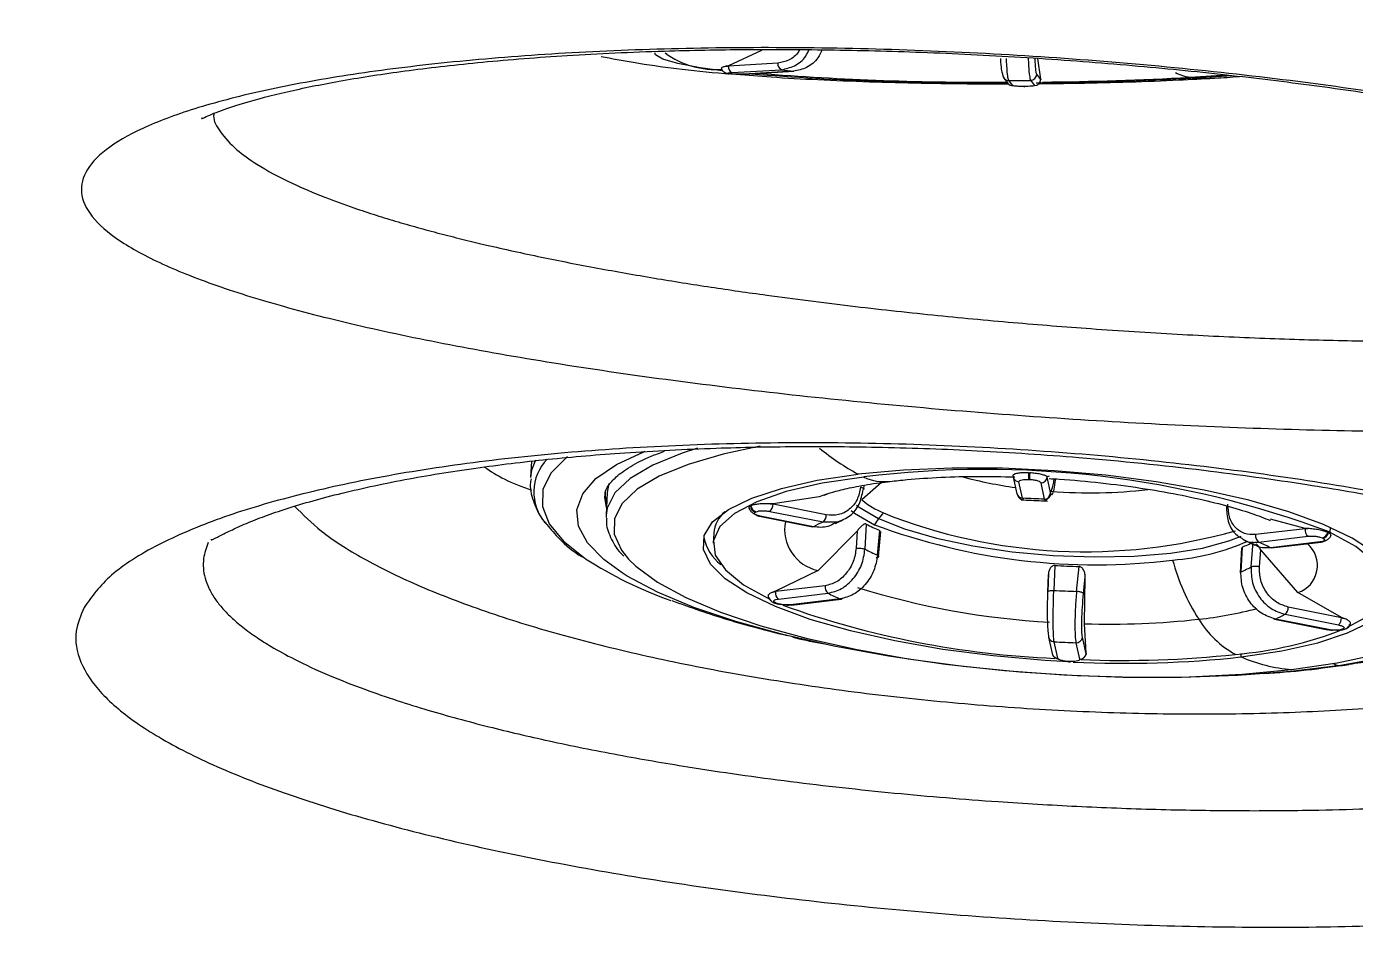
# Model space of a CAD drawing. Extents: x 943 to 1030, y 781 to 934.
# Drawn here: x 986.747 to 989.273, y 879.731 to 881.443 of the extents above; entities that cross this region are included whole.
import ezdxf

# ---------------------------------------------------------------- set-up
doc = ezdxf.new("R2010")
doc.units = 0
doc.header["$MEASUREMENT"] = 0
doc.layers.add('1', color=4, linetype='Continuous')

# ---------------------------------------------------------------- blocks, each defined once
blk = doc.blocks.new('AIRA')
at = {"layer": '1', "color": 3, "linetype": 'Continuous', "lineweight": 25}
for p, q in [((44.9668, 78.2317), (44.9036, 78.2031)), ((44.9036, 78.2031), (44.899, 78.202)), ((44.899, 78.202), (44.9037, 78.2023)), ((44.9037, 78.2023), (44.9036, 78.2031)), ((44.9977, 78.2078), (44.9037, 78.2023)), ((45.4973, 78.1777), (45.4917, 78.217)), ((44.9033, 78.1877), (44.9045, 78.1876)), ((44.906, 78.1875), (44.9045, 78.1876)), ((44.906, 78.1875), (44.9049, 78.1877)), ((44.9102, 78.19), (45.0043, 78.1955)), ((45.0273, 78.1925), (44.9333, 78.187)), ((44.934, 78.187), (44.9333, 78.187)), ((44.934, 78.187), (45.028, 78.1925)), ((45.0273, 78.1925), (45.028, 78.1925)), ((45.4272, 78.1796), (45.4349, 78.1697)), ((45.4442, 78.1652), (45.4366, 78.175)), ((45.4779, 78.1753), (45.4855, 78.1654)), ((45.4973, 78.177), (45.4897, 78.1868)), ((45.4971, 78.1764), (45.4973, 78.1777)), ((45.4973, 78.177), (45.4971, 78.1764)), ((45.4973, 78.1777), (45.4973, 78.177)), ((45.7812, 78.1811), (45.8505, 78.1857)), ((45.7921, 78.1799), (45.8608, 78.1845)), ((45.7921, 78.1799), (45.7921, 78.1817)), ((45.435, 78.1695), (45.4349, 78.1697)), ((45.4652, 78.1635), (45.4673, 78.1636)), ((45.4672, 78.1636), (45.4652, 78.1636)), ((45.4652, 78.1635), (45.4652, 78.1636)), ((45.4672, 78.1636), (45.4673, 78.1636)), ((44.5293, 77.4512), (44.5273, 77.4206)), ((45.445, 77.4239), (45.4452, 77.4255)), ((45.4452, 77.4211), (45.4521, 77.3897)), ((45.4743, 77.4293), (45.4763, 77.4293)), ((45.4744, 77.4169), (45.4764, 77.4168)), ((45.5098, 77.4216), (45.5088, 77.4226)), ((45.5088, 77.4226), (45.5097, 77.4209)), ((45.5097, 77.4209), (45.5098, 77.4216)), ((45.5166, 77.3895), (45.5097, 77.4209)), ((45.5133, 77.423), (45.5098, 77.4216)), ((44.6732, 77.3917), (44.6711, 77.3491)), ((44.6765, 77.409), (44.6732, 77.3917)), ((45.1945, 77.4109), (45.1573, 77.3778)), ((45.161, 77.3985), (45.1616, 77.4056)), ((45.4629, 77.3809), (45.456, 77.4123)), ((45.4972, 77.4104), (45.5041, 77.379)), ((44.6691, 77.3876), (44.6692, 77.3897)), ((44.9455, 77.3662), (44.9464, 77.3667)), ((44.9885, 77.3704), (44.9828, 77.3706)), ((44.9828, 77.3706), (44.9885, 77.3697)), ((45.0763, 77.3834), (44.9885, 77.3704)), ((44.9885, 77.3697), (44.9885, 77.3704)), ((45.0896, 77.3495), (44.9885, 77.3697)), ((45.09, 77.3886), (45.0763, 77.3834)), ((45.0854, 77.3868), (45.0907, 77.3888)), ((45.4645, 77.3791), (45.4629, 77.3809)), ((45.5041, 77.379), (45.5057, 77.3772)), ((44.6711, 77.3491), (44.671, 77.3447)), ((44.9552, 77.3549), (44.9561, 77.3553)), ((44.9625, 77.3468), (45.0636, 77.3266)), ((45.0652, 77.3269), (44.964, 77.3471)), ((44.9825, 77.3561), (45.0836, 77.3359)), ((45.9997, 77.3238), (45.9342, 77.3412)), ((45.1482, 77.3185), (45.0741, 77.2438)), ((45.0836, 77.3359), (45.1109, 77.3363)), ((45.1482, 77.3185), (45.1465, 77.286)), ((45.1657, 77.332), (45.1632, 77.2842)), ((45.1872, 77.2728), (45.1912, 77.3199)), ((45.1892, 77.2702), (45.1933, 77.318)), ((45.9997, 77.3231), (45.9055, 77.3119)), ((46.005, 77.3235), (45.9997, 77.3238)), ((45.9997, 77.3238), (45.9997, 77.3231)), ((45.9997, 77.3231), (46.005, 77.3235)), ((46.043, 77.3161), (46.0441, 77.3156)), ((46.0473, 77.3162), (46.0481, 77.3256)), ((44.8757, 77.3143), (44.8748, 77.2955)), ((45.897, 77.2504), (45.9008, 77.2982)), ((45.9112, 77.2977), (46.0054, 77.3089)), ((46.0283, 77.298), (45.934, 77.2869)), ((45.9362, 77.2865), (46.0304, 77.2976)), ((46.0327, 77.3057), (46.0338, 77.3052)), ((45.8789, 77.2871), (45.8763, 77.2392)), ((45.8802, 77.2881), (45.8776, 77.2409)), ((45.9131, 77.2507), (45.9156, 77.2831)), ((45.9861, 77.2017), (45.9156, 77.2831)), ((45.0741, 77.2438), (44.9931, 77.2043)), ((45.5241, 77.2534), (45.5221, 77.2059)), ((45.5656, 77.2039), (45.5701, 77.2513)), ((45.0873, 77.2147), (44.993, 77.2035)), ((45.5117, 77.2352), (45.5104, 77.2029)), ((45.5121, 77.239), (45.5106, 77.2033)), ((45.5787, 77.1997), (45.5817, 77.2319)), ((45.5807, 77.1426), (45.5817, 77.2319)), ((44.9931, 77.2043), (44.9883, 77.2028)), ((44.9883, 77.2028), (44.993, 77.2035)), ((44.993, 77.2035), (44.9931, 77.2043)), ((44.9988, 77.1894), (45.093, 77.2006)), ((45.1158, 77.1897), (45.0216, 77.1785)), ((45.0238, 77.1781), (45.118, 77.1893)), ((46.0691, 77.1547), (45.9861, 77.2017)), ((44.9889, 77.1829), (44.9901, 77.1824)), ((44.9944, 77.1817), (44.9933, 77.1823)), ((46.069, 77.1539), (45.9679, 77.1741)), ((45.5837, 77.0864), (45.5807, 77.1426)), ((45.9419, 77.1513), (46.043, 77.1311)), ((46.0446, 77.1314), (45.9434, 77.1515)), ((45.9619, 77.1605), (46.063, 77.1403)), ((46.0691, 77.1547), (46.069, 77.1539)), ((46.069, 77.1539), (46.0741, 77.1527)), ((46.0741, 77.1527), (46.0691, 77.1547)), ((45.5121, 77.1172), (45.5191, 77.0858)), ((45.5836, 77.0856), (45.5767, 77.117)), ((46.0718, 77.1326), (46.0709, 77.1321)), ((46.0769, 77.1328), (46.0778, 77.1333)), ((45.5298, 77.077), (45.5229, 77.1084)), ((45.5642, 77.1065), (45.5711, 77.0751)), ((45.5527, 77.0706), (45.5506, 77.0707)), ((45.5509, 77.0702), (45.5529, 77.0701)), ((45.5531, 77.0704), (45.5544, 77.0706)), ((45.5708, 77.0748), (45.5717, 77.0752)), ((45.5834, 77.084), (45.5837, 77.0864)), ((45.5836, 77.0856), (45.5834, 77.084)), ((45.5837, 77.0864), (45.5836, 77.0856)), ((45.878, 77.0794), (45.8784, 77.0858))]:
    blk.add_line(p, q, dxfattribs=at)
at = {"layer": '1', "color": 3, "linetype": 'Continuous', "lineweight": 25, "flags": 128}
for points in [[(44.8919, 78.1936), (44.8497, 78.1993), (44.8075, 78.207), (44.7791, 78.2153), (44.7651, 78.2238), (44.7636, 78.2277)], [(44.7016, 77.2393), (44.667, 77.2644), (44.6359, 77.2963), (44.6186, 77.3281), (44.6156, 77.3593), (44.6267, 77.3896), (44.6519, 77.4183), (44.6907, 77.445), (44.7426, 77.4694), (44.7456, 77.4706)], [(44.845, 77.476), (44.8156, 77.4666), (44.7598, 77.4439), (44.7171, 77.4186), (44.688, 77.3911), (44.6731, 77.362), (44.6711, 77.3491)], [(44.9638, 77.4797), (44.8934, 77.4648), (44.8269, 77.4454), (44.7722, 77.4231), (44.7302, 77.3982), (44.7016, 77.3713), (44.687, 77.3426), (44.6865, 77.3129), (44.7002, 77.2824), (44.7138, 77.2655)], [(44.537, 77.4534), (44.5295, 77.4343), (44.5273, 77.4206)], [(44.598, 77.4598), (44.5954, 77.4577), (44.5663, 77.4284), (44.5511, 77.3975), (44.55, 77.3655), (44.5631, 77.3327), (44.5901, 77.2997), (44.6306, 77.267), (44.6319, 77.2661)], [(45.5508, 77.0703), (45.5052, 77.0729), (45.4071, 77.0814), (45.3113, 77.0938), (45.2201, 77.1098), (45.1355, 77.1289), (45.0593, 77.1508), (44.9933, 77.1751), (44.9389, 77.201), (44.8974, 77.2281), (44.8697, 77.2558), (44.8563, 77.2834), (44.8576, 77.3104), (44.8737, 77.336), (44.904, 77.3598), (44.9479, 77.3813), (45.0045, 77.3998), (45.0725, 77.4151), (45.1503, 77.4268)], [(45.1611, 77.4214), (45.0821, 77.4094), (45.0137, 77.3936), (44.9576, 77.3743), (44.9152, 77.352), (44.8875, 77.3273), (44.8753, 77.3007), (44.8788, 77.273), (44.898, 77.2447), (44.9323, 77.2167), (44.981, 77.1896)], [(45.878, 77.0794), (45.9558, 77.0911), (46.0238, 77.1064), (46.0804, 77.125), (46.1244, 77.1464), (46.1547, 77.1702), (46.1707, 77.1959), (46.172, 77.2228), (46.1587, 77.2504), (46.1309, 77.2781), (46.0894, 77.3052), (46.035, 77.3312), (45.969, 77.3554), (45.8928, 77.3773), (45.8082, 77.3965), (45.717, 77.4124), (45.6212, 77.4248), (45.5231, 77.4334), (45.4248, 77.4379), (45.3285, 77.4383), (45.2363, 77.4346), (45.1503, 77.4268)], [(44.6694, 77.3931), (44.6694, 77.3853), (44.6721, 77.3696)], [(44.6718, 77.3637), (44.6689, 77.383), (44.6691, 77.3876)], [(45.147, 77.3679), (45.1524, 77.3638), (45.1891, 77.3425)], [(45.1367, 77.358), (45.1435, 77.3526), (45.1811, 77.3308)], [(45.1891, 77.3425), (45.2386, 77.3226), (45.2991, 77.3051), (45.3682, 77.2905), (45.4432, 77.2795), (45.5212, 77.2724), (45.5994, 77.2695), (45.6746, 77.2709), (45.7439, 77.2766), (45.8048, 77.2864), (45.8549, 77.2998), (45.8781, 77.309)], [(46.3379, 77.3447), (46.367, 77.3232), (46.3981, 77.2913), (46.4154, 77.2595), (46.4184, 77.2283), (46.4073, 77.198), (46.3821, 77.1693), (46.3433, 77.1426), (46.2914, 77.1182), (46.2273, 77.0966), (46.1521, 77.0781), (46.0668, 77.063)], [(45.0652, 77.3269), (45.0642, 77.3266), (45.0636, 77.3266)], [(46.0802, 77.1357), (46.1131, 77.1538), (46.1408, 77.1785), (46.153, 77.2051), (46.1495, 77.2328), (46.1303, 77.261), (46.096, 77.2891), (46.0473, 77.3162)], [(44.7138, 77.2655), (44.7279, 77.2518), (44.7691, 77.2217), (44.823, 77.1924), (44.8888, 77.1645), (44.9653, 77.1385), (45.0512, 77.1149), (45.1451, 77.094), (45.2453, 77.0761), (45.3501, 77.0617), (45.4578, 77.0509), (45.5664, 77.044), (45.6742, 77.0409), (45.7793, 77.0419), (45.8799, 77.0469), (45.9742, 77.0558)], [(45.9362, 77.2865), (45.9353, 77.2865), (45.934, 77.2869)], [(46.0668, 77.063), (45.9728, 77.0516), (45.8716, 77.0439), (45.7649, 77.0402), (45.6543, 77.0406), (45.5414, 77.0449), (45.4282, 77.0531), (45.3164, 77.0651), (45.2078, 77.0808), (45.104, 77.0998), (45.0068, 77.1218), (44.9176, 77.1466), (44.8378, 77.1737), (44.7688, 77.2026), (44.7115, 77.2331), (44.7016, 77.2393)], [(45.0238, 77.1781), (45.0229, 77.1781), (45.0216, 77.1785)], [(45.9742, 77.0558), (46.0607, 77.0684), (46.1378, 77.0845), (46.2043, 77.1039), (46.2591, 77.1262), (46.3011, 77.1511), (46.3277, 77.1756)], [(46.0446, 77.1314), (46.0436, 77.1311), (46.043, 77.1311)], [(45.5509, 77.0702), (45.5508, 77.0703), (45.5506, 77.0707)], [(45.5527, 77.0706), (45.5528, 77.0702), (45.5529, 77.0701), (45.5531, 77.0704)]]:
    blk.add_lwpolyline(points, dxfattribs=at)
at = {"layer": '1', "color": 3, "linetype": 'Continuous', "lineweight": 25}
for centre, radius, start, end in [((44.8797, 78.359), 0.1632, 233.7942, 274.3323), ((44.9153, 78.2007), 0.0118, 171.8855, 244.3492), ((45.0094, 78.2062), 0.0118, 171.8844, 244.3487), ((44.9044, 78.1958), 0.00817, 242.4774, 273.2958), ((45.3894, 83.6335), 5.4636, 265.3621, 270.4895), ((45.3989, 83.7116), 5.5401, 265.4827, 270.3675), ((45.1447, 79.1861), 1.0005, 261.9336, 263.2663), ((45.4365, 78.1867), 0.0117, 181.4934, 270.4403), ((45.4242, 83.7805), 5.6055, 270.1261, 270.5484), ((45.4778, 78.1871), 0.0119, 270.3537, 358.4057), ((45.4854, 78.1773), 0.0119, 270.3537, 358.4039), ((45.4431, 84.4855), 6.3153, 270.41406, 273.16846), ((45.4431, 84.2897), 6.118, 270.53855, 273.1671), ((45.7977, 78.2815), 0.1018, 244.1099, 260.6581), ((45.8128, 78.4483), 0.2693, 265.6024, 273.2031), ((45.4441, 78.1769), 0.0117, 219.0521, 270.4041), ((45.363, 77.8211), 0.448, 230.3386, 241.6574), ((44.6234, 77.3928), 0.0896, 135.5707, 221.0781), ((45.3917, 75.5778), 1.858, 69.3355, 97.1269), ((45.201, 77.5063), 0.0938, 244.89, 276.0644), ((45.5597, 78.2083), 0.8143, 255.0978, 262.2227), ((45.4563, 77.4236), 0.0113, 178.5205, 268.5804), ((45.5457, 77.4235), 0.0716, 175.3562, 185.3608), ((45.5477, 77.4235), 0.0716, 175.3562, 185.3608), ((45.4979, 77.4223), 0.0119, 266.6252, 353.3712), ((45.5917, 78.2807), 0.8895, 265.2033, 277.062), ((44.9582, 77.3673), 0.0128, 184.9215, 256.374), ((44.9592, 77.3678), 0.0128, 184.9215, 256.374), ((44.9705, 77.3695), 0.018, 311.8086, 0.5388), ((45.2848, 77.5424), 0.2082, 232.2555, 245.4186), ((45.4632, 77.3923), 0.0114, 193.0695, 268.4272), ((45.4014, 75.5974), 1.7846, 86.6984, 88.0241), ((45.5048, 77.3909), 0.0119, 266.6252, 353.3731), ((44.9375, 77.3085), 0.0621, 131.2221, 174.5582), ((44.963, 77.349), 0.00221, 231.1817, 299.564), ((45.0716, 77.3493), 0.018, 311.8089, 0.5396), ((45.3047, 77.2538), 0.1457, 142.5168, 148.0774), ((45.3008, 77.2568), 0.1408, 136.8326, 142.5227), ((45.5821, 78.3164), 1.037, 248.2692, 285.9674), ((45.0901, 77.3216), 0.0795, 168.9028, 258.3859), ((45.1701, 77.1351), 0.2186, 113.3046, 118.6814), ((45.3264, 77.6359), 0.3437, 242.1325, 246.8343), ((45.6022, 78.457), 1.2024, 249.4957, 276.9667), ((46.0149, 77.321), 0.0153, 172.2851, 231.9869), ((46.0301, 77.3185), 0.013, 281.2023, 349.5113), ((46.0313, 77.318), 0.013, 281.2023, 349.5113), ((44.9397, 77.3226), 0.0843, 190.4346, 233.2494), ((45.714, 77.7003), 0.4381, 274.4638, 293.8857), ((45.8102, 77.4578), 0.1836, 292.4207, 299.5653), ((45.9207, 77.3098), 0.0153, 172.2842, 231.9867), ((45.7464, 76.923), 0.4094, 62.714, 66.2527), ((45.9689, 77.2534), 0.0545, 288.4862, 49.1281), ((46.03, 77.3013), 0.00372, 242.6222, 297.2897), ((45.0565, 77.929), 0.7872, 237.3559, 250.5458), ((45.3231, 77.5885), 0.3437, 242.261, 246.7057), ((45.6161, 78.7491), 1.4985, 266.4808, 268.2417), ((46.1292, 77.3642), 0.3942, 194.7977, 212.7251), ((45.807, 77.4104), 0.1836, 292.6161, 299.3696), ((45.1025, 77.2127), 0.0153, 172.2841, 231.9867), ((45.0082, 77.2015), 0.0153, 172.2851, 231.9869), ((45.2807, 77.5644), 0.4094, 242.714, 246.2527), ((45.1175, 77.1935), 0.00417, 246.1905, 329.1868), ((45.5908, 78.6154), 1.4717, 252.5437, 267.0157), ((45.6128, 78.7018), 1.4986, 266.5289, 268.1936), ((44.9922, 77.1899), 0.00767, 234.9151, 277.5961), ((44.9934, 77.1895), 0.00779, 244.8125, 277.375), ((45.5957, 78.8168), 1.7415, 250.255, 267.6438), ((45.7125, 77.9268), 0.7804, 276.2543, 284.5709), ((45.9498, 77.174), 0.018, 311.8089, 0.5395), ((45.6304, 78.6513), 1.5095, 268.112, 276.3579), ((45.961, 77.252), 0.1921, 211.6778, 240.7384), ((45.9423, 77.1538), 0.00249, 199.8177, 296.0331), ((45.8569, 77.3523), 0.2186, 293.3046, 298.6814), ((46.051, 77.1538), 0.018, 311.8086, 0.5388), ((45.5232, 77.1197), 0.0113, 178.5185, 268.5805), ((45.5649, 77.1184), 0.0119, 266.6252, 353.373), ((45.8078, 77.8038), 0.7219, 274.7162, 291.4573), ((46.0728, 77.1412), 0.0093, 258.103, 295.6876), ((46.0737, 77.1415), 0.00917, 257.885, 309.9479), ((45.6257, 78.89), 1.7846, 266.6984, 268.0241), ((45.5301, 77.0884), 0.0114, 193.0695, 268.4272), ((45.6578, 79.0973), 2.0299, 267.2168, 276.2264), ((45.5718, 77.087), 0.0119, 266.6252, 353.3712), ((45.6541, 79.038), 1.9652, 267.6574, 276.2233), ((45.9964, 77.3531), 0.2982, 246.6047, 265.7292), ((46.066, 77.0816), 0.0186, 230.4618, 272.2458), ((46.0382, 77.3751), 0.3134, 275.223, 278.3169)]:
    blk.add_arc(centre, radius, start, end, dxfattribs=at)
for points, knots in [([(38.6507, 78.0165), (39.0575, 78.0822), (39.8711, 78.2137), (41.1009, 78.3437), (42.3346, 78.4244), (43.5708, 78.4508), (44.807, 78.4244), (46.0407, 78.3437), (47.2705, 78.2136), (48.0841, 78.0822), (48.4909, 78.0165)], [0, 0, 0, 0, 0.124999, 0.249998, 0.374998, 0.499999, 0.625, 0.750001, 0.875001, 1, 1, 1, 1]), ([(47.3473, 77.7307), (47.3474, 77.7158), (47.3476, 77.6858), (47.3077, 77.6455), (47.2388, 77.6094), (47.1396, 77.5784), (47.0122, 77.5528), (46.8588, 77.5327), (46.6825, 77.5184), (46.4859, 77.5098), (46.2732, 77.5068), (46.0475, 77.5093), (45.813, 77.5171), (45.5738, 77.5298), (45.3334, 77.5474), (45.0965, 77.5694), (44.8665, 77.5956), (44.6474, 77.6256), (44.4431, 77.6592), (44.2567, 77.6958), (44.0916, 77.7352), (43.9507, 77.7769), (43.8361, 77.8204), (43.7501, 77.8652), (43.6941, 77.9107), (43.6697, 77.9561), (43.677, 78.0007), (43.7158, 78.0437), (43.7855, 78.0844), (43.8851, 78.1219), (44.0126, 78.1555), (44.166, 78.1842), (44.3425, 78.2075), (44.5389, 78.2246), (44.7523, 78.2351), (44.978, 78.2386), (45.2129, 78.2348), (45.4524, 78.2238), (45.6925, 78.2058), (45.9295, 78.181), (46.1588, 78.15), (46.377, 78.1134), (46.5805, 78.0721), (46.7658, 78.0269), (46.9303, 77.9787), (47.0708, 77.9287), (47.1852, 77.8778), (47.2709, 77.8271), (47.3289, 77.7774), (47.3412, 77.7463), (47.3473, 77.7307)], [0, 0, 0, 0, 0.020869, 0.041819, 0.06261, 0.08356, 0.104376, 0.125183, 0.146088, 0.16682, 0.187693, 0.208456, 0.229201, 0.250056, 0.270752, 0.291573, 0.312366, 0.333092, 0.353984, 0.374733, 0.39555, 0.416456, 0.437225, 0.458167, 0.479172, 0.500135, 0.520914, 0.54183, 0.562722, 0.583535, 0.604479, 0.625255, 0.646094, 0.666953, 0.687678, 0.708563, 0.72929, 0.750055, 0.770886, 0.791594, 0.812461, 0.833221, 0.853993, 0.874892, 0.895644, 0.916532, 0.937408, 0.9582, 0.979179, 1, 1, 1, 1]), ([(43.9026, 78.1037), (43.9023, 78.1032), (43.9013, 78.1017), (43.9124, 78.1074), (43.942, 78.1191), (43.9947, 78.1363), (44.0741, 78.1566), (44.1758, 78.1766), (44.2962, 78.1949), (44.437, 78.2108), (44.599, 78.2235), (44.7679, 78.2313), (44.9385, 78.2345), (45.1059, 78.2337), (45.2846, 78.2288), (45.4709, 78.2194), (45.6575, 78.2054), (45.8371, 78.1879), (46.006, 78.1675), (46.1788, 78.1428), (46.3509, 78.1136), (46.5172, 78.0802), (46.6632, 78.0462), (46.7904, 78.0121), (46.9003, 77.9782), (46.9886, 77.9464), (47.0538, 77.9192), (47.0967, 77.8984), (47.1231, 77.8838), (47.1337, 77.8785), (47.1369, 77.8813), (47.1313, 77.8936), (47.1283, 77.9003)], [0, 0, 0, 0, 0.006508, 0.023721, 0.052919, 0.080654, 0.115779, 0.15121, 0.187604, 0.225417, 0.26553, 0.30827, 0.342432, 0.378035, 0.415009, 0.453745, 0.492558, 0.529589, 0.565145, 0.599379, 0.642221, 0.682299, 0.720162, 0.756686, 0.792117, 0.827226, 0.855182, 0.884587, 0.902479, 0.927878, 0.960693, 1, 1, 1, 1]), ([(45.0387, 78.2334), (45.0381, 78.2321), (45.0336, 78.2233), (45.0191, 78.2124), (45.0048, 78.2094), (44.9977, 78.2078)], [0, 0, 0, 0, 0.076588, 0.539004, 1, 1, 1, 1]), ([(45.0043, 78.1955), (45.0127, 78.1973), (45.0297, 78.2008), (45.0487, 78.2159), (45.055, 78.2291), (45.057, 78.2333)], [0, 0, 0, 0, 0.406537, 0.813034, 1, 1, 1, 1]), ([(45.0818, 78.2332), (45.0793, 78.228), (45.0724, 78.2137), (45.0528, 78.1977), (45.0358, 78.1943), (45.0273, 78.1925)], [0, 0, 0, 0, 0.221995, 0.610978, 1, 1, 1, 1]), ([(44.6619, 78.2208), (44.6823, 78.2169), (44.7305, 78.2075), (44.8067, 78.1974), (44.8663, 78.1907), (44.9015, 78.1881), (44.9039, 78.1879)], [0, 0, 0, 0, 0.253879, 0.59986, 0.972388, 1, 1, 1, 1]), ([(44.899, 78.202), (44.8967, 78.2014), (44.8921, 78.2002), (44.8908, 78.1993), (44.8901, 78.1988)], [0, 0, 0, 0, 0.493776, 1, 1, 1, 1]), ([(45.4206, 78.2166), (45.4208, 78.2144), (45.4214, 78.2043), (45.4229, 78.1919), (45.4242, 78.1883), (45.4248, 78.1864)], [0, 0, 0, 0, 0.1257956, 0.5635709, 1, 1, 1, 1]), ([(45.4366, 78.175), (45.4359, 78.1772), (45.4345, 78.1814), (45.433, 78.1978), (45.4323, 78.2118), (45.4321, 78.2166)], [0, 0, 0, 0, 0.398625, 0.797211, 1, 1, 1, 1]), ([(45.4736, 78.2184), (45.4738, 78.2131), (45.4741, 78.1985), (45.4758, 78.1817), (45.4772, 78.1774), (45.4779, 78.1753)], [0, 0, 0, 0, 0.22123, 0.610596, 1, 1, 1, 1]), ([(45.4897, 78.1868), (45.4891, 78.1886), (45.488, 78.1923), (45.487, 78.2048), (45.4869, 78.215), (45.4869, 78.2174)], [0, 0, 0, 0, 0.433528, 0.86808, 1, 1, 1, 1]), ([(44.8902, 78.1983), (44.8902, 78.1979), (44.8903, 78.1963), (44.8921, 78.1936), (44.8956, 78.1905), (44.899, 78.1892), (44.9006, 78.1886)], [0, 0, 0, 0, 0.112052, 0.416607, 0.714913, 1, 1, 1, 1]), ([(44.9049, 78.1877), (44.9036, 78.1879), (44.901, 78.1883), (44.9017, 78.1891), (44.905, 78.1897), (44.9085, 78.1899), (44.9102, 78.19)], [0, 0, 0, 0, 0.279658, 0.559227, 0.779582, 1, 1, 1, 1]), ([(44.9333, 78.187), (44.9307, 78.1869), (44.9255, 78.1867), (44.9172, 78.1868), (44.9104, 78.187), (44.9074, 78.1874), (44.906, 78.1875)], [0, 0, 0, 0, 0.279486, 0.559002, 0.779415, 1, 1, 1, 1]), ([(44.918, 78.1868), (44.9401, 78.185), (44.9895, 78.1811), (45.0744, 78.1764), (45.1698, 78.1725), (45.2693, 78.17), (45.3579, 78.1687), (45.4129, 78.1688), (45.4346, 78.1688)], [0, 0, 0, 0, 0.146653, 0.328344, 0.518436, 0.702325, 0.883077, 1, 1, 1, 1]), ([(45.4938, 78.1691), (45.5187, 78.1693), (45.5767, 78.1699), (45.666, 78.1722), (45.7532, 78.1754), (45.8053, 78.1784), (45.8278, 78.1797)], [0, 0, 0, 0, 0.211933, 0.495324, 0.782133, 1, 1, 1, 1]), ([(45.8278, 78.1797), (45.8358, 78.1801), (45.8523, 78.1809), (45.8673, 78.1821), (45.875, 78.1827)], [0, 0, 0, 0, 0.484231, 1, 1, 1, 1]), ([(45.4652, 78.1636), (45.4623, 78.1636), (45.4564, 78.1636), (45.4496, 78.1641), (45.4453, 78.1646), (45.4446, 78.165), (45.4442, 78.1652)], [0, 0, 0, 0, 0.279658, 0.559227, 0.779582, 1, 1, 1, 1]), ([(45.4855, 78.1654), (45.4853, 78.1652), (45.485, 78.1647), (45.4802, 78.1641), (45.4739, 78.1637), (45.4694, 78.1636), (45.4672, 78.1636)], [0, 0, 0, 0, 0.279486, 0.559002, 0.779415, 1, 1, 1, 1]), ([(43.9257, 78.1122), (43.9255, 78.1107), (43.9237, 78.0993), (43.938, 78.0762), (43.9644, 78.0455), (44.0098, 78.0128), (44.0658, 77.9826), (44.1305, 77.955), (44.1855, 77.9349), (44.2327, 77.9193), (44.2749, 77.9064), (44.317, 77.8943), (44.3593, 77.883), (44.4014, 77.8724), (44.4627, 77.8577), (44.5457, 77.8394), (44.6527, 77.8185), (44.7607, 77.7995), (44.8683, 77.7824), (44.992, 77.7646), (45.1326, 77.7466), (45.2897, 77.7293), (45.4429, 77.7149), (45.5985, 77.7026), (45.7555, 77.6926), (45.9128, 77.6851), (46.0616, 77.6806), (46.2065, 77.6787), (46.3465, 77.6796), (46.4802, 77.6837), (46.6022, 77.6906), (46.714, 77.7005), (46.815, 77.7134), (46.9044, 77.7295), (46.98, 77.7484), (47.0413, 77.7701), (47.0882, 77.7945), (47.1197, 77.8215), (47.137, 77.8509), (47.1352, 77.8723), (47.1343, 77.8831)], [0, 0, 0, 0, 0.004379, 0.033711, 0.06686, 0.093668, 0.129277, 0.156008, 0.176707, 0.191306, 0.204846, 0.217846, 0.230303, 0.242212, 0.25357, 0.28058, 0.306528, 0.331398, 0.355174, 0.377843, 0.410766, 0.442472, 0.472938, 0.502143, 0.534717, 0.566319, 0.596933, 0.626541, 0.658626, 0.690078, 0.720884, 0.751031, 0.782331, 0.813497, 0.844519, 0.875387, 0.906187, 0.937368, 0.968237, 1, 1, 1, 1]), ([(43.6788, 77.1733), (43.6937, 77.1941), (43.7236, 77.2356), (43.8121, 77.2914), (43.926, 77.3408), (44.0625, 77.383), (44.2226, 77.4191), (44.4037, 77.4482), (44.6023, 77.4696), (44.8156, 77.4829), (45.0392, 77.4878), (45.2698, 77.484), (45.5035, 77.4715), (45.7361, 77.4507), (45.9642, 77.4217), (46.1834, 77.3852), (46.3903, 77.342), (46.5815, 77.2929), (46.7533, 77.2389), (46.9032, 77.181), (47.0283, 77.1205), (47.1263, 77.0586), (47.1958, 76.9963), (47.2352, 76.9351), (47.2439, 76.8758), (47.2219, 76.8197), (47.1695, 76.7675), (47.0875, 76.7201), (46.9777, 76.6782), (46.8418, 76.6424), (46.6823, 76.6129), (46.5019, 76.5903), (46.3036, 76.5747), (46.0911, 76.5663), (45.8677, 76.565), (45.6371, 76.5708), (45.4036, 76.5836), (45.1707, 76.603), (44.9426, 76.629), (44.7231, 76.661), (44.5157, 76.6987), (44.3243, 76.7414), (44.152, 76.7888), (44.0017, 76.8401), (43.8762, 76.8945), (43.7777, 76.9515), (43.7077, 77.0101), (43.6682, 77.0695), (43.6586, 77.1243), (43.6726, 77.1585), (43.6788, 77.1733)], [0, 0, 0, 0, 0.0230557, 0.0462723, 0.067064, 0.0879823, 0.1087883, 0.1295729, 0.1504725, 0.1711944, 0.192045, 0.2128281, 0.2335467, 0.2544277, 0.2751453, 0.2959532, 0.3168, 0.3375329, 0.3584459, 0.379249, 0.4000691, 0.4210156, 0.4418045, 0.4627485, 0.4836137, 0.504435, 0.5254012, 0.5461882, 0.5670856, 0.5879375, 0.6086997, 0.6296145, 0.6503559, 0.6711677, 0.6920016, 0.7127117, 0.7335802, 0.754325, 0.7750825, 0.7959587, 0.8166782, 0.8375489, 0.8583665, 0.8791379, 0.9000821, 0.9208643, 0.9417458, 0.9627571, 0.9837434, 1, 1, 1, 1]), ([(43.9204, 77.3033), (43.9203, 77.3028), (43.9198, 77.3006), (43.9297, 77.3059), (43.9499, 77.3162), (43.981, 77.3308), (44.0174, 77.3454), (44.0728, 77.3648), (44.1592, 77.3896), (44.283, 77.4165), (44.4176, 77.4386), (44.5586, 77.4556), (44.7117, 77.4687), (44.8695, 77.4767), (45.0339, 77.48), (45.2, 77.4787), (45.3807, 77.4721), (45.5857, 77.4584), (45.7965, 77.4369), (45.9937, 77.4095), (46.1414, 77.3841), (46.2498, 77.3627), (46.3361, 77.344), (46.4241, 77.3232), (46.5212, 77.2976), (46.6251, 77.2669), (46.7279, 77.232), (46.8195, 77.1959), (46.8863, 77.1652), (46.9335, 77.1403), (46.9669, 77.1203), (46.9989, 77.0985), (47.0115, 77.087), (47.0105, 77.0907), (47.0102, 77.0917)], [0, 0, 0, 0, 0.011186, 0.045062, 0.072754, 0.094144, 0.113692, 0.133744, 0.175378, 0.217597, 0.257012, 0.293459, 0.329557, 0.370279, 0.404224, 0.440849, 0.479925, 0.521652, 0.57345, 0.617322, 0.653863, 0.676328, 0.695731, 0.718369, 0.745059, 0.775932, 0.810626, 0.845301, 0.879181, 0.901471, 0.923426, 0.945671, 0.985667, 1, 1, 1, 1]), ([(44.6696, 77.3883), (44.6696, 77.3894), (44.6693, 77.3944), (44.6741, 77.404), (44.6889, 77.4218), (44.7163, 77.4412), (44.7477, 77.458), (44.7734, 77.4672), (44.7822, 77.4703)], [0, 0, 0, 0, 0.056247, 0.271026, 0.470456, 0.682245, 0.892106, 1, 1, 1, 1]), ([(44.4399, 77.4404), (44.4516, 77.4325), (44.4746, 77.417), (44.5115, 77.403), (44.5296, 77.3961)], [0, 0, 0, 0, 0.508876, 1, 1, 1, 1]), ([(44.5285, 77.418), (44.5279, 77.4147), (44.5253, 77.3991), (44.5342, 77.3709), (44.5455, 77.3455), (44.5568, 77.3331), (44.5588, 77.3309)], [0, 0, 0, 0, 0.109794, 0.508443, 0.913219, 1, 1, 1, 1]), ([(45.211, 77.4131), (45.2216, 77.4142), (45.2517, 77.4175), (45.3074, 77.4212), (45.3763, 77.4232), (45.4246, 77.4221), (45.4478, 77.4216)], [0, 0, 0, 0, 0.155008, 0.438851, 0.729518, 1, 1, 1, 1]), ([(45.4743, 77.4293), (45.4708, 77.4294), (45.4636, 77.4296), (45.4545, 77.4286), (45.4477, 77.4272), (45.446, 77.4261), (45.4452, 77.4255)], [0, 0, 0, 0, 0.247675, 0.501043, 0.753791, 1, 1, 1, 1]), ([(45.456, 77.4123), (45.4562, 77.4131), (45.4566, 77.4147), (45.4614, 77.4162), (45.4676, 77.417), (45.4721, 77.4169), (45.4744, 77.4169)], [0, 0, 0, 0, 0.2794856, 0.5590017, 0.7794153, 1, 1, 1, 1]), ([(45.5088, 77.4226), (45.5075, 77.4232), (45.5048, 77.4246), (45.4969, 77.4267), (45.4871, 77.4285), (45.4799, 77.429), (45.4763, 77.4293)], [0, 0, 0, 0, 0.24664, 0.499524, 0.752684, 1, 1, 1, 1]), ([(45.4764, 77.4168), (45.4793, 77.4165), (45.4851, 77.4161), (45.4919, 77.4143), (45.4961, 77.4123), (45.4969, 77.411), (45.4972, 77.4104)], [0, 0, 0, 0, 0.2796579, 0.5592269, 0.7795818, 1, 1, 1, 1]), ([(45.5057, 77.3761), (45.5075, 77.3772), (45.5109, 77.3793), (45.5167, 77.3925), (45.521, 77.4061), (45.5227, 77.4158), (45.5231, 77.4179)], [0, 0, 0, 0, 0.309128, 0.614147, 0.915242, 1, 1, 1, 1]), ([(45.5131, 77.4185), (45.5197, 77.4181), (45.5525, 77.4165), (45.6115, 77.4106), (45.6874, 77.4009), (45.7582, 77.3886), (45.8217, 77.3747), (45.8751, 77.3601), (45.9129, 77.3474), (45.928, 77.341), (45.9334, 77.3387)], [0, 0, 0, 0, 0.038422, 0.191071, 0.343263, 0.493852, 0.641665, 0.78528, 0.922993, 1, 1, 1, 1]), ([(45.5249, 77.4178), (45.5246, 77.4158), (45.5235, 77.4059), (45.5213, 77.394), (45.5185, 77.3851), (45.5173, 77.388), (45.5166, 77.3895)], [0, 0, 0, 0, 0.0779961, 0.3857536, 0.6933497, 1, 1, 1, 1]), ([(45.1547, 77.4021), (45.1531, 77.3938), (45.1499, 77.3773), (45.1343, 77.3587), (45.1133, 77.3477), (45.0975, 77.3489), (45.0896, 77.3495)], [0, 0, 0, 0, 0.249817, 0.500222, 0.750496, 1, 1, 1, 1]), ([(45.0907, 77.3888), (45.0915, 77.3891), (45.0957, 77.3907), (45.1141, 77.3962), (45.1463, 77.4035), (45.1809, 77.4093), (45.2043, 77.4122), (45.211, 77.4131)], [0, 0, 0, 0, 0.059202, 0.309452, 0.583279, 0.879746, 1, 1, 1, 1]), ([(45.1109, 77.3363), (45.1193, 77.3395), (45.1361, 77.3459), (45.154, 77.3685), (45.1578, 77.3879), (45.1597, 77.3976)], [0, 0, 0, 0, 0.333353, 0.666683, 1, 1, 1, 1]), ([(45.1547, 77.4021), (45.1554, 77.402), (45.1567, 77.4017), (45.1589, 77.4009), (45.1607, 77.3999), (45.1612, 77.3988), (45.1607, 77.3981), (45.16, 77.3978), (45.1597, 77.3976)], [0, 0, 0, 0, 0.124722, 0.249344, 0.5, 0.750656, 0.875278, 1, 1, 1, 1]), ([(44.0797, 77.3655), (44.0952, 77.3498), (44.1281, 77.3164), (44.2071, 77.2662), (44.3088, 77.2159), (44.431, 77.1684), (44.571, 77.1245), (44.7265, 77.0849), (44.8948, 77.0504), (45.0732, 77.0214), (45.2584, 76.9985), (45.4474, 76.9822), (45.6369, 76.9726), (45.8236, 76.9699), (46.0044, 76.9743), (46.1763, 76.9855), (46.3361, 77.0035), (46.4812, 77.0279), (46.6093, 77.0582), (46.7175, 77.0941), (46.8039, 77.1334), (46.8421, 77.1624), (46.8603, 77.1763)], [0, 0, 0, 0, 0.044676, 0.095189, 0.145703, 0.196216, 0.246729, 0.297243, 0.347756, 0.398269, 0.448782, 0.499296, 0.549809, 0.600322, 0.650836, 0.701349, 0.751862, 0.802376, 0.852889, 0.903402, 0.953916, 1, 1, 1, 1]), ([(44.9455, 77.3662), (44.9442, 77.3654), (44.9417, 77.3638), (44.9426, 77.3621), (44.943, 77.3612)], [0, 0, 0, 0, 0.527101, 1, 1, 1, 1]), ([(44.9828, 77.3706), (44.9793, 77.3707), (44.9722, 77.3707), (44.9615, 77.3701), (44.9522, 77.3688), (44.9483, 77.3674), (44.9464, 77.3667)], [0, 0, 0, 0, 0.246603, 0.499388, 0.752586, 1, 1, 1, 1]), ([(45.4532, 77.387), (45.4538, 77.3857), (45.4551, 77.3829), (45.458, 77.38), (45.4614, 77.3781), (45.4637, 77.378), (45.4648, 77.378)], [0, 0, 0, 0, 0.225313, 0.483768, 0.742949, 1, 1, 1, 1]), ([(45.46, 77.378), (45.473, 77.3775), (45.4897, 77.3769), (45.5064, 77.3759), (45.5101, 77.3757)], [0, 0, 0, 0, 0.779425, 1, 1, 1, 1]), ([(45.8501, 77.3658), (45.8506, 77.356), (45.8517, 77.3364), (45.8643, 77.3132), (45.8778, 77.3057), (45.884, 77.3022)], [0, 0, 0, 0, 0.347634, 0.695281, 1, 1, 1, 1]), ([(45.9055, 77.3119), (45.8982, 77.312), (45.8837, 77.3122), (45.866, 77.325), (45.8543, 77.3448), (45.8535, 77.3616), (45.853, 77.3699)], [0, 0, 0, 0, 0.2497753, 0.5001399, 0.7504501, 1, 1, 1, 1]), ([(44.6724, 77.3434), (44.672, 77.3403), (44.6705, 77.3266), (44.6815, 77.3023), (44.693, 77.2816), (44.7043, 77.2716), (44.7051, 77.2709)], [0, 0, 0, 0, 0.122169, 0.539327, 0.968612, 1, 1, 1, 1]), ([(44.9426, 77.3634), (44.9431, 77.3617), (44.9443, 77.3585), (44.9474, 77.3548), (44.95, 77.3532), (44.9505, 77.3529)], [0, 0, 0, 0, 0.447739, 0.889809, 1, 1, 1, 1]), ([(44.9505, 77.3529), (44.9519, 77.3518), (44.9551, 77.3495), (44.9592, 77.3481), (44.9616, 77.3473)], [0, 0, 0, 0, 0.437437, 1, 1, 1, 1]), ([(44.964, 77.3471), (44.9616, 77.3477), (44.9568, 77.3489), (44.9534, 77.3512), (44.9528, 77.3533), (44.9544, 77.3543), (44.9552, 77.3549)], [0, 0, 0, 0, 0.279486, 0.559002, 0.779415, 1, 1, 1, 1]), ([(44.9561, 77.3553), (44.9578, 77.3559), (44.961, 77.357), (44.9686, 77.3575), (44.9761, 77.3571), (44.9804, 77.3564), (44.9825, 77.3561)], [0, 0, 0, 0, 0.279658, 0.559227, 0.779582, 1, 1, 1, 1]), ([(44.5588, 77.3309), (44.5664, 77.3217), (44.5844, 77.3001), (44.6078, 77.2802), (44.6258, 77.2694), (44.626, 77.2693)], [0, 0, 0, 0, 0.42127, 0.993343, 1, 1, 1, 1]), ([(45.1073, 77.3346), (45.1025, 77.3317), (45.09, 77.3241), (45.0746, 77.3258), (45.0652, 77.3269)], [0, 0, 0, 0, 0.382277, 1, 1, 1, 1]), ([(45.1071, 77.3328), (45.1104, 77.3346), (45.1147, 77.3369), (45.1207, 77.3395), (45.122, 77.34)], [0, 0, 0, 0, 0.77899, 1, 1, 1, 1]), ([(45.1657, 77.332), (45.1653, 77.3322), (45.1644, 77.3325), (45.1625, 77.3321), (45.1604, 77.3309), (45.1571, 77.3285), (45.1528, 77.3245), (45.1498, 77.3205), (45.1482, 77.3185)], [0, 0, 0, 0, 0.094015, 0.190109, 0.297726, 0.423718, 0.701029, 1, 1, 1, 1]), ([(46.043, 77.3161), (46.0407, 77.317), (46.0361, 77.3189), (46.0261, 77.321), (46.0153, 77.3226), (46.0084, 77.3232), (46.005, 77.3235)], [0, 0, 0, 0, 0.247558, 0.500834, 0.753648, 1, 1, 1, 1]), ([(46.0491, 77.3099), (46.0491, 77.3108), (46.0492, 77.3126), (46.0458, 77.3146), (46.0441, 77.3156)], [0, 0, 0, 0, 0.505777, 1, 1, 1, 1]), ([(43.9151, 77.2967), (43.9114, 77.2866), (43.9055, 77.2705), (43.9052, 77.248), (43.9083, 77.2293), (43.9154, 77.2102), (43.9262, 77.1915), (43.9404, 77.1731), (43.958, 77.1548), (43.9803, 77.1357), (44.006, 77.117), (44.0382, 77.0967), (44.0822, 77.0726), (44.1411, 77.0454), (44.2078, 77.0192), (44.2712, 76.9973), (44.3484, 76.9732), (44.4429, 76.9474), (44.5644, 76.9189), (44.6911, 76.8934), (44.8436, 76.8671), (45.0189, 76.8422), (45.2173, 76.8201), (45.4003, 76.8049), (45.5667, 76.7951), (45.7173, 76.7893), (45.8671, 76.7868), (46.0003, 76.7876), (46.118, 76.7907), (46.2221, 76.7956), (46.3264, 76.8028), (46.4293, 76.8126), (46.5179, 76.8237), (46.5946, 76.8357), (46.6625, 76.8484), (46.7296, 76.8637), (46.7877, 76.8799), (46.8381, 76.8968), (46.8903, 76.9178), (46.9397, 76.944), (46.9816, 76.9763), (47.0077, 77.0097), (47.0222, 77.05), (47.0145, 77.0796), (47.0099, 77.0969)], [0, 0, 0, 0, 0.024038, 0.038236, 0.052774, 0.067652, 0.082799, 0.096264, 0.11055, 0.125656, 0.141313, 0.154834, 0.174453, 0.200041, 0.222756, 0.242163, 0.258455, 0.289122, 0.316997, 0.346889, 0.375299, 0.415257, 0.4542, 0.492163, 0.520916, 0.550007, 0.579443, 0.609149, 0.630573, 0.652997, 0.676428, 0.700871, 0.726147, 0.743661, 0.76317, 0.784882, 0.80684, 0.82367, 0.843327, 0.874721, 0.901638, 0.932004, 0.960461, 1, 1, 1, 1]), ([(45.8818, 77.3025), (45.8883, 77.2995), (45.8967, 77.2958), (45.9036, 77.2921), (45.9052, 77.2913)], [0, 0, 0, 0, 0.77997, 1, 1, 1, 1]), ([(45.884, 77.3022), (45.8849, 77.3016), (45.8923, 77.2962), (45.9023, 77.297), (45.9112, 77.2977)], [0, 0, 0, 0, 0.109949, 1, 1, 1, 1]), ([(45.934, 77.2869), (45.9252, 77.2863), (45.9141, 77.2856), (45.9059, 77.2919), (45.9042, 77.2931)], [0, 0, 0, 0, 0.797673, 1, 1, 1, 1]), ([(45.9156, 77.2831), (45.9143, 77.2853), (45.9117, 77.2894), (45.9087, 77.2928), (45.9073, 77.2944)], [0, 0, 0, 0, 0.53042, 1, 1, 1, 1]), ([(46.0054, 77.3089), (46.0081, 77.3091), (46.0133, 77.3095), (46.0216, 77.3087), (46.0283, 77.3074), (46.0312, 77.3063), (46.0327, 77.3057)], [0, 0, 0, 0, 0.279486, 0.559002, 0.779415, 1, 1, 1, 1]), ([(46.0338, 77.3052), (46.0351, 77.3044), (46.0376, 77.3028), (46.0368, 77.3006), (46.0335, 77.2989), (46.03, 77.2983), (46.0283, 77.298)], [0, 0, 0, 0, 0.2796579, 0.5592269, 0.7795818, 1, 1, 1, 1]), ([(46.0314, 77.298), (46.0336, 77.2986), (46.0381, 77.2998), (46.0436, 77.3031), (46.0478, 77.3071), (46.0488, 77.3101), (46.0493, 77.3116)], [0, 0, 0, 0, 0.237853, 0.486152, 0.741833, 1, 1, 1, 1]), ([(45.1465, 77.286), (45.1452, 77.2775), (45.1426, 77.2603), (45.1285, 77.2374), (45.1093, 77.2202), (45.0946, 77.2166), (45.0873, 77.2147)], [0, 0, 0, 0, 0.249816, 0.500222, 0.750495, 1, 1, 1, 1]), ([(45.093, 77.2006), (45.1017, 77.2027), (45.119, 77.207), (45.1419, 77.2271), (45.1586, 77.2539), (45.1617, 77.2741), (45.1632, 77.2842)], [0, 0, 0, 0, 0.25003, 0.500035, 0.750022, 1, 1, 1, 1]), ([(45.1872, 77.2728), (45.1854, 77.2628), (45.1817, 77.2429), (45.1647, 77.2162), (45.1418, 77.1962), (45.1245, 77.1918), (45.1158, 77.1897)], [0, 0, 0, 0, 0.249978, 0.499965, 0.74997, 1, 1, 1, 1]), ([(45.1465, 77.286), (45.1472, 77.2861), (45.1485, 77.2862), (45.1516, 77.2863), (45.1556, 77.286), (45.1593, 77.2854), (45.1618, 77.2848), (45.1627, 77.2844), (45.1632, 77.2842)], [0, 0, 0, 0, 0.124722, 0.249344, 0.5, 0.750656, 0.875278, 1, 1, 1, 1]), ([(45.1842, 77.268), (45.185, 77.2681), (45.1867, 77.2684), (45.1877, 77.2688), (45.1883, 77.2691)], [0, 0, 0, 0, 0.481432, 1, 1, 1, 1]), ([(45.1883, 77.2691), (45.1887, 77.2693), (45.1895, 77.2699), (45.1896, 77.2709), (45.1889, 77.2719), (45.1877, 77.2725), (45.1872, 77.2728)], [0, 0, 0, 0, 0.259415, 0.518936, 0.76845, 1, 1, 1, 1]), ([(45.5241, 77.2534), (45.5233, 77.2534), (45.5216, 77.2534), (45.5193, 77.2523), (45.5172, 77.2505), (45.5146, 77.2472), (45.5122, 77.242), (45.5119, 77.2375), (45.5117, 77.2352)], [0, 0, 0, 0, 0.094225, 0.190494, 0.2983, 0.424533, 0.701624, 1, 1, 1, 1]), ([(45.5817, 77.2319), (45.5817, 77.2343), (45.5815, 77.2388), (45.5792, 77.2443), (45.5768, 77.2478), (45.5748, 77.2497), (45.5725, 77.251), (45.5709, 77.2512), (45.5701, 77.2513)], [0, 0, 0, 0, 0.298252, 0.575106, 0.701493, 0.809407, 0.905741, 1, 1, 1, 1]), ([(45.9434, 77.1515), (45.9343, 77.1545), (45.916, 77.1605), (45.8939, 77.1826), (45.8792, 77.2108), (45.8781, 77.2309), (45.8776, 77.2409)], [0, 0, 0, 0, 0.25003, 0.500035, 0.750022, 1, 1, 1, 1]), ([(45.9071, 77.2515), (45.906, 77.2515), (45.9038, 77.2516), (45.9008, 77.2514), (45.8985, 77.251), (45.8975, 77.2506), (45.897, 77.2504)], [0, 0, 0, 0, 0.259419, 0.518943, 0.768457, 1, 1, 1, 1]), ([(45.897, 77.2504), (45.8973, 77.2402), (45.8978, 77.2199), (45.9123, 77.1916), (45.9344, 77.1695), (45.9527, 77.1635), (45.9619, 77.1605)], [0, 0, 0, 0, 0.249978, 0.4999653, 0.7499704, 1, 1, 1, 1]), ([(45.9131, 77.2507), (45.9122, 77.2509), (45.9103, 77.2512), (45.9082, 77.2514), (45.9071, 77.2515)], [0, 0, 0, 0, 0.481432, 1, 1, 1, 1]), ([(45.9679, 77.1741), (45.9601, 77.1767), (45.9446, 77.1817), (45.926, 77.2006), (45.9138, 77.2248), (45.9133, 77.2421), (45.9131, 77.2507)], [0, 0, 0, 0, 0.249775, 0.50014, 0.75045, 1, 1, 1, 1]), ([(44.9793, 77.1983), (44.9792, 77.197), (44.979, 77.1944), (44.9806, 77.1903), (44.9834, 77.1865), (44.9864, 77.1846), (44.9878, 77.1836)], [0, 0, 0, 0, 0.253073, 0.506776, 0.757011, 1, 1, 1, 1]), ([(44.9883, 77.2028), (44.986, 77.2018), (44.9814, 77.1999), (44.98, 77.1977), (44.9793, 77.1966)], [0, 0, 0, 0, 0.493776, 1, 1, 1, 1]), ([(44.9933, 77.1823), (44.992, 77.1831), (44.9894, 77.1847), (44.9902, 77.1869), (44.9935, 77.1885), (44.997, 77.1891), (44.9988, 77.1894)], [0, 0, 0, 0, 0.279658, 0.559227, 0.779582, 1, 1, 1, 1]), ([(45.5104, 77.2029), (45.5101, 77.1942), (45.5096, 77.1767), (45.5097, 77.1512), (45.5104, 77.1302), (45.5114, 77.1234), (45.5119, 77.12)], [0, 0, 0, 0, 0.249817, 0.500222, 0.750496, 1, 1, 1, 1]), ([(45.5104, 77.2029), (45.5104, 77.2031), (45.5105, 77.2035), (45.5114, 77.2043), (45.5136, 77.2052), (45.5168, 77.2057), (45.5198, 77.2059), (45.5213, 77.2059), (45.5221, 77.2059)], [0, 0, 0, 0, 0.124722, 0.249344, 0.5, 0.750656, 0.875278, 1, 1, 1, 1]), ([(45.5229, 77.1084), (45.5224, 77.1124), (45.5213, 77.1204), (45.5209, 77.1451), (45.5212, 77.1751), (45.5218, 77.1956), (45.5221, 77.2059)], [0, 0, 0, 0, 0.25003, 0.500035, 0.750022, 1, 1, 1, 1]), ([(45.5656, 77.2039), (45.5647, 77.1937), (45.5629, 77.1732), (45.5621, 77.1432), (45.5625, 77.1185), (45.5636, 77.1105), (45.5642, 77.1065)], [0, 0, 0, 0, 0.249978, 0.499965, 0.74997, 1, 1, 1, 1]), ([(45.5768, 77.2015), (45.5761, 77.2018), (45.5747, 77.2024), (45.5718, 77.2031), (45.5687, 77.2036), (45.5666, 77.2038), (45.5656, 77.2039)], [0, 0, 0, 0, 0.259419, 0.518943, 0.768457, 1, 1, 1, 1]), ([(45.5767, 77.117), (45.5762, 77.1204), (45.5753, 77.1272), (45.5754, 77.1482), (45.5765, 77.1737), (45.5779, 77.1911), (45.5787, 77.1997)], [0, 0, 0, 0, 0.249775, 0.50014, 0.75045, 1, 1, 1, 1]), ([(45.5787, 77.1997), (45.5786, 77.2), (45.5783, 77.2006), (45.5773, 77.2012), (45.5768, 77.2015)], [0, 0, 0, 0, 0.481432, 1, 1, 1, 1]), ([(44.7962, 77.1865), (44.8311, 77.174), (44.9018, 77.1486), (44.9773, 77.1296), (45.0156, 77.12)], [0, 0, 0, 0, 0.492166, 1, 1, 1, 1]), ([(44.9914, 77.1821), (44.9917, 77.1819), (44.9931, 77.1814), (44.9967, 77.1803), (45.0004, 77.1797), (45.0025, 77.1794)], [0, 0, 0, 0, 0.116776, 0.503688, 1, 1, 1, 1]), ([(45.0216, 77.1785), (45.019, 77.1783), (45.0138, 77.1779), (45.0055, 77.1787), (44.9987, 77.18), (44.9958, 77.1812), (44.9944, 77.1817)], [0, 0, 0, 0, 0.279486, 0.559002, 0.779415, 1, 1, 1, 1]), ([(45.0142, 77.1782), (45.0147, 77.1781), (45.0169, 77.178), (45.0201, 77.1781), (45.0226, 77.1783), (45.0236, 77.1784)], [0, 0, 0, 0, 0.146822, 0.647635, 1, 1, 1, 1]), ([(46.063, 77.1403), (46.0654, 77.1397), (46.0702, 77.1386), (46.0737, 77.1363), (46.0742, 77.1342), (46.0726, 77.1331), (46.0718, 77.1326)], [0, 0, 0, 0, 0.279486, 0.559002, 0.779415, 1, 1, 1, 1]), ([(46.0828, 77.1398), (46.0841, 77.1406), (46.0866, 77.1423), (46.0858, 77.1456), (46.0818, 77.1492), (46.0766, 77.1516), (46.0741, 77.1527)], [0, 0, 0, 0, 0.247558, 0.500834, 0.753648, 1, 1, 1, 1]), ([(46.0785, 77.1337), (46.0798, 77.1345), (46.0823, 77.1361), (46.0848, 77.1393), (46.0855, 77.1416), (46.0858, 77.1426)], [0, 0, 0, 0, 0.338948, 0.68526, 1, 1, 1, 1]), ([(45.0258, 77.1173), (45.0276, 77.1168), (45.0469, 77.1115), (45.0675, 77.1077), (45.086, 77.1043)], [0, 0, 0, 0, 0.0935501, 1, 1, 1, 1]), ([(46.0437, 77.1313), (46.0446, 77.1311), (46.047, 77.1307), (46.0495, 77.1305), (46.051, 77.1304)], [0, 0, 0, 0, 0.413027, 1, 1, 1, 1]), ([(46.0709, 77.1321), (46.0693, 77.1316), (46.066, 77.1304), (46.0585, 77.13), (46.0509, 77.1303), (46.0467, 77.131), (46.0446, 77.1314)], [0, 0, 0, 0, 0.279658, 0.559227, 0.779582, 1, 1, 1, 1]), ([(46.0599, 77.1302), (46.0605, 77.1302), (46.0645, 77.1301), (46.0696, 77.1309), (46.0741, 77.1319), (46.0756, 77.1325), (46.0761, 77.1327)], [0, 0, 0, 0, 0.084077, 0.599039, 0.864025, 1, 1, 1, 1]), ([(46.0834, 77.0659), (46.0984, 77.0678), (46.1407, 77.0732), (46.181, 77.0826), (46.207, 77.0887)], [0, 0, 0, 0, 0.353665, 1, 1, 1, 1]), ([(45.5199, 77.0835), (45.5202, 77.0827), (45.5209, 77.0812), (45.5234, 77.0789), (45.5268, 77.0768), (45.53, 77.0752), (45.5323, 77.0746), (45.5329, 77.0744)], [0, 0, 0, 0, 0.241111, 0.473246, 0.699029, 0.919671, 1, 1, 1, 1]), ([(45.5506, 77.0707), (45.5477, 77.0709), (45.5419, 77.0714), (45.5352, 77.0731), (45.5309, 77.0751), (45.5302, 77.0764), (45.5298, 77.077)], [0, 0, 0, 0, 0.279658, 0.559227, 0.779582, 1, 1, 1, 1]), ([(45.545, 77.0713), (45.5453, 77.0712), (45.5473, 77.0708), (45.5494, 77.0706), (45.5511, 77.0705)], [0, 0, 0, 0, 0.1470924, 1, 1, 1, 1]), ([(45.5711, 77.0751), (45.5709, 77.0743), (45.5705, 77.0728), (45.5656, 77.0712), (45.5594, 77.0705), (45.5549, 77.0705), (45.5527, 77.0706)], [0, 0, 0, 0, 0.279486, 0.559002, 0.779415, 1, 1, 1, 1]), ([(45.9214, 77.0478), (45.9487, 77.0497), (46.004, 77.0537), (46.0567, 77.0618), (46.0834, 77.0659)], [0, 0, 0, 0, 0.491993, 1, 1, 1, 1])]:
    blk.add_open_spline(points, degree=3, knots=knots, dxfattribs=at)

msp = doc.modelspace()

# ---------------------------------------------------------------- block references
at = {"layer": '1'}
msp.add_blockref('AIRA', (943.1775, 803.1658), dxfattribs=at)

doc.saveas('drawing.dxf')
